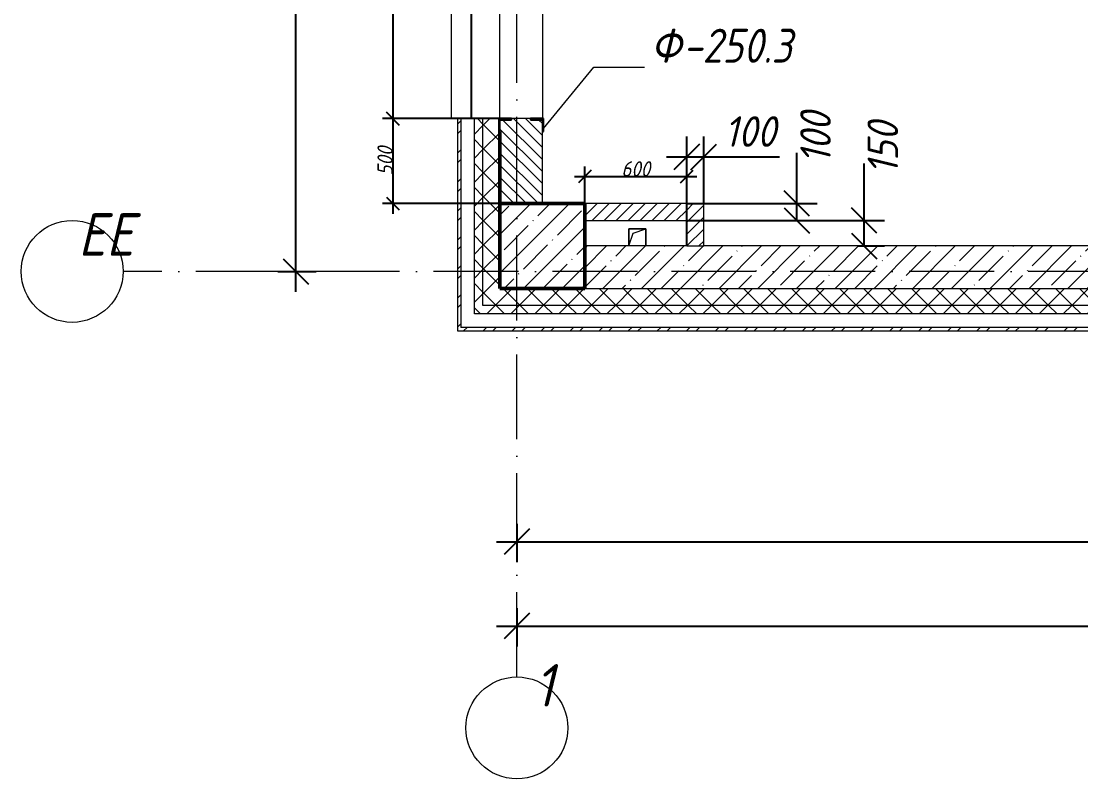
# Model space of a CAD drawing. Header units: millimetres. Extents: x -401725 to 250493, y 305116 to 802890.
# Drawn here: x -180270 to -174030, y 597008 to 601472 of the extents above; entities that cross this region are included whole.
import ezdxf

# ---------------------------------------------------------------- set-up
doc = ezdxf.new("R2010")
doc.units = ezdxf.units.MM
doc.linetypes.add('50_200_ШТРИХ_1Т_ш5_п1_п1_', pattern=[700, 500, -100, 0, -100])
for name, color, linetype, lineweight in [('A-____-____-DIMS', 7, 'Continuous', 9), ('A-FLOR-____-OTLN', 7, 'Continuous', 9), ('A-GENM-____-IDEN', 7, 'Continuous', 9), ('A-GENM-____-MCUT', 7, 'Continuous', 25), ('A-GENM-____-OTLN', 7, 'Continuous', 9), ('A-GENM-____-OTLN-1', 7, 'Continuous', 25), ('A-GLAZ-____-OTLN', 7, 'Continuous', 9), ('A-WALL-____-MCUT', 7, 'Continuous', 13), ('A-WALL-____-MCUT-1', 7, 'Continuous', 9), ('A-WALL-____-MCUT-2', 7, 'Continuous', 50), ('A-WALL-____-MCUT-3', 7, 'Continuous', 9), ('A-WALL-____-OTLN', 7, 'Continuous', 9), ('A-WALL-____-PATT-1', 7, 'Continuous', 9), ('A-WALL-FNSH-MCUT-1', 7, 'Continuous', 9), ('S-COLS-____-MCUT', 7, 'Continuous', 50), ('S-COLS-____-OTLN', 7, 'Continuous', 9), ('S-GRID-____-IDEN', 7, 'Continuous', 9), ('S-GRID-____-OTLN-1', 7, '50_200_ШТРИХ_1Т_ш5_п1_п1_', 9)]:
    doc.layers.add(name, color=color, linetype=linetype, lineweight=lineweight)
for name, color, linetype, lineweight, true_color in [('A-WALL-____-MCUT-7', 7, 'Continuous', 9, 0x000000), ('A-WALL-____-MCUT-8', 7, 'Continuous', 13, 0x000000), ('A-WALL-____-PATT-2', 7, 'Continuous', 9, 0x787878), ('A-WALL-____-PATT-4', 9, 'Continuous', 9, 0x808080), ('A-WALL-FNSH-MCUT-3', 7, 'Continuous', 9, 0x000000)]:
    doc.layers.add(name, color=color, linetype=linetype, lineweight=lineweight, true_color=true_color)
doc.styles.add('ISOCPEUR_I', font='isocpeui.ttf', dxfattribs={"width": 0.9, "height": 2.5})
doc.styles.add('ISOCPEUR_I_10', font='isocpeui.ttf', dxfattribs={"width": 0.9, "height": 180})
doc.styles.add('ISOCPEUR_I_12', font='isocpeui.ttf', dxfattribs={"width": 0.9, "height": 180})
doc.styles.add('ISOCPEUR_I_2', font='isocpeui.ttf', dxfattribs={"width": 0.85, "height": 2.3})
doc.styles.add('ISOCPEUR_I_7', font='isocpeui.ttf', dxfattribs={"width": 0.9, "height": 90})
doc.dimstyles.new('ISO-1_8_0_9К_СРЕДНИЙ_Кладочные_2', dxfattribs={"dimscale": 304.8, "dimtxt": 89.638306, "dimasz": 0.246063, "dimexe": 0.19685, "dimexo": 0, "dimgap": 0, "dimtad": 1, "dimdec": 3, "dimrnd": 0.001, "dimdsep": 46, "dimtxsty": 'ISOCPEUR_I_7', "dimblk1": 'OBLIQUE', "dimblk2": 'OBLIQUE', "dimsah": 1, "dimcen": 0.09, "dimdle": 0.19685, "dimazin": 0, "dimtfac": 1, "dimtdec": 4, "dimtix": 1, "dimtmove": 1, "dimatfit": 3, "dimfxl": 1, "dimtvp": 1, "dimtolj": 1, "dimtzin": 0, "dimarcsym": 2})
doc.dimstyles.new('ISO-1_8_0_9К_СРЕДНИЙ_Кладочные_3', dxfattribs={"dimscale": 304.8, "dimtxt": 179.276612, "dimasz": 0.492126, "dimexe": 0.393701, "dimexo": 0, "dimgap": 0, "dimtad": 1, "dimdec": 3, "dimrnd": 0.001, "dimdsep": 46, "dimtxsty": 'ISOCPEUR_I_10', "dimblk1": 'OBLIQUE', "dimblk2": 'OBLIQUE', "dimsah": 1, "dimcen": 0.09, "dimdle": 0.393701, "dimazin": 0, "dimtfac": 1, "dimtdec": 4, "dimtix": 1, "dimtmove": 0, "dimatfit": 3, "dimfxl": 1, "dimtvp": 1, "dimtolj": 1, "dimtzin": 0, "dimarcsym": 2})
doc.dimstyles.new('ISO-2_5_0_9К_БОЛЬШОЙ_ОСИ', dxfattribs={"dimscale": 304.8, "dimtxt": 248.995294, "dimasz": 0.492126, "dimexe": 0.393701, "dimexo": 0, "dimgap": 0, "dimtad": 1, "dimdec": 0, "dimzin": 0, "dimdsep": 46, "dimtxsty": 'ISOCPEUR_I', "dimblk1": 'OBLIQUE', "dimblk2": 'OBLIQUE', "dimsah": 1, "dimcen": 0.09, "dimdle": 0.393701, "dimazin": 0, "dimtfac": 1, "dimtdec": 4, "dimtix": 1, "dimtmove": 0, "dimatfit": 3, "dimfxl": 1, "dimtvp": 1, "dimtolj": 1, "dimtzin": 0, "dimarcsym": 2})
pattern_1 = [(45, (-175000.736, 544716.51), (-35.35534, 35.35534), [])]
pattern_2 = [(45, (-175000.74, 544716.51), (-70.71068, 70.71068), []), (135, (-175000.74, 544716.51), (-70.71068, -70.71068), [])]
pattern_3 = [(45, (-175000.74, 544716.51), (-85.53659, 85.53659), []), (45, (-174943.71, 544716.51), (-85.53659, 85.53659), [])]

# ---------------------------------------------------------------- blocks, each defined once
blk = doc.blocks.new('BSC_Колонна _Прямоугольная - 500х500-V35-АР1_Кладочный план 1 этажа в осях 1-64_Ю-ЯЯ')
at = {"layer": 'S-COLS-____-OTLN'}
h = blk.add_hatch(dxfattribs=at)
h.set_pattern_fill('FP_34', color=256, style=0, pattern_type=2)
h.set_pattern_definition([(45, (2200, -55431.04), (-114.04925, 114.04925), []), (45, (2314.05, -55431.04), (-114.04925, 114.04925), [201.613, -40.323, 3.353, -36.97])])
h.paths.add_polyline_path([(-250, -250), (250, -250), (250, 250), (-250, 250), (-250, 179.4)], flags=0)
at = {"layer": 'S-COLS-____-MCUT'}
for p, q in [((250, 250), (-250, 250)), ((-250, 250), (-250, -250)), ((250, -250), (250, 250)), ((-250, -250), (250, -250))]:
    blk.add_line(p, q, dxfattribs=at)
blk = doc.blocks.new('Фахверк_СКБ_Уголок - 250_2700-27497298-АР1_Кладочный план 1 этажа в осях 1-64_Ю-ЯЯ')
at = {"layer": 'A-GENM-____-MCUT'}
for p, q in [((200, 181), (125, 181)), ((125, 181), (125, 106)), ((131, 106), (131, 175)), ((131, 175), (200, 175)), ((200, 175), (200, 181)), ((125, 106), (131, 106)), ((131, -6), (125, -6)), ((125, -6), (125, -81)), ((131, -75), (131, -6)), ((125, -81), (200, -81)), ((200, -75), (131, -75)), ((200, -81), (200, -75))]:
    blk.add_line(p, q, dxfattribs=at)
blk = doc.blocks.new('AR_Отверстие прямоугольное _в плите_ - AR_Отверстие прямоугольное _в плите_-V209-АР1_Кладочный план 1 этажа в осях 1-64_Ю-ЯЯ')
at = {"layer": 'A-GENM-____-OTLN'}
for p, q in [((50, 50), (-50, 50)), ((-50, 50), (-50, -50)), ((-50, -50), (-25, 25)), ((-25, 25), (50, 50)), ((50, -50), (50, 50))]:
    blk.add_line(p, q, dxfattribs=at)
blk = doc.blocks.new('Отлив_СКБ - Отлив витража_120_НВФ-31885689-АР1_Кладочный план 1 этажа в осях 1-64_Ю-ЯЯ')
at = {"layer": 'A-GLAZ-____-OTLN'}
for p, q in [((0, 83), (0, 120)), ((1800, 120), (0, 120)), ((1800, 120), (1800, 83)), ((0, 2), (1800, 2)), ((1800, 0), (0, 0))]:
    blk.add_line(p, q, dxfattribs=at)
blk = doc.blocks.new('Ось сетки - Круг_Ø6_00__ISO-2_5_0_9K_-25732049-АР1_Кладочный план 1 этажа в осях 1-64_Ю-ЯЯ')
at = {"layer": 'S-GRID-____-IDEN'}
blk.add_circle((0, 0), 3, dxfattribs=at)
blk = doc.blocks.new('_Oblique')
at = {"color": 0, "linetype": 'ByBlock', "lineweight": -2}
blk.add_line((-0.5, -0.5), (0.5, 0.5), dxfattribs=at)
blk = doc.blocks.new('*D11994')
at = {"layer": 'A-____-____-DIMS', "color": 0, "lineweight": -2, "transparency": 16777216}
for p, q in [((-177350.7, 598511), (-177350.7, 598285)), ((-169550.7, 598511), (-169550.7, 598285)), ((-177470.7, 598405), (-169430.7, 598405))]:
    blk.add_line(p, q, dxfattribs=at)
at = {"layer": 'Defpoints', "color": 0, "transparency": 16777216}
for p in [(-177350.7, 598511), (-169550.7, 598511), (-169550.7, 598405)]:
    blk.add_point(p, dxfattribs=at)
at = {"layer": 'A-____-____-DIMS', "color": 0, "lineweight": -2, "transparency": 16777216, "xscale": 150, "yscale": 150, "zscale": 150, "rotation": 180}
blk.add_blockref('_Oblique', (-177350.7, 598405), dxfattribs=at)
at = {"layer": 'A-____-____-DIMS', "color": 0, "lineweight": -2, "transparency": 16777216, "xscale": 150, "yscale": 150, "zscale": 150}
blk.add_blockref('_Oblique', (-169550.7, 598405), dxfattribs=at)
at = {"layer": 'A-____-____-DIMS', "color": 0, "transparency": 16777216, "insert": (-173450.7, 598406.2), "char_height": 2.5, "width": 758.478, "attachment_point": 5, "style": 'ISOCPEUR_I'}
blk.add_mtext('\\A1;7800', dxfattribs=at)
blk = doc.blocks.new('*D12016')
at = {"layer": 'A-____-____-DIMS', "color": 0, "lineweight": -2, "transparency": 16777216}
for p, q in [((-178652.1, 599877.6), (-178652.1, 603767.6)), ((-178758.2, 603647.6), (-178532.1, 603647.6)), ((-178758.2, 599997.6), (-178532.1, 599997.6))]:
    blk.add_line(p, q, dxfattribs=at)
at = {"layer": 'Defpoints', "color": 0, "transparency": 16777216}
for p in [(-178758.2, 603647.6), (-178652.1, 603647.6), (-178758.2, 599997.6)]:
    blk.add_point(p, dxfattribs=at)
at = {"layer": 'A-____-____-DIMS', "color": 0, "lineweight": -2, "transparency": 16777216, "xscale": 150, "yscale": 150, "zscale": 150}
for p, rotation in [((-178652.1, 603647.6), 90), ((-178652.1, 599997.6), 270)]:
    blk.add_blockref('_Oblique', p, dxfattribs=dict(at, rotation=rotation))
at = {"layer": 'A-____-____-DIMS', "color": 0, "transparency": 16777216, "insert": (-178653.4, 601822.6), "char_height": 2.5, "width": 758.478, "attachment_point": 5, "rotation": 90, "style": 'ISOCPEUR_I'}
blk.add_mtext('\\A1;3650', dxfattribs=at)
blk = doc.blocks.new('*D12083')
at = {"layer": 'A-____-____-DIMS', "color": 0, "lineweight": -2, "transparency": 16777216}
for p, q in [((-177350.7, 598014.2), (-177350.7, 597788.2)), ((-103950.7, 598014.2), (-103950.7, 597788.2)), ((-177470.7, 597908.2), (-103830.7, 597908.2))]:
    blk.add_line(p, q, dxfattribs=at)
at = {"layer": 'Defpoints', "color": 0, "transparency": 16777216}
for p in [(-177350.7, 598014.2), (-103950.7, 598014.2), (-103950.7, 597908.2)]:
    blk.add_point(p, dxfattribs=at)
at = {"layer": 'A-____-____-DIMS', "color": 0, "lineweight": -2, "transparency": 16777216, "xscale": 150, "yscale": 150, "zscale": 150, "rotation": 180}
blk.add_blockref('_Oblique', (-177350.7, 597908.2), dxfattribs=at)
at = {"layer": 'A-____-____-DIMS', "color": 0, "lineweight": -2, "transparency": 16777216, "xscale": 150, "yscale": 150, "zscale": 150}
blk.add_blockref('_Oblique', (-103950.7, 597908.2), dxfattribs=at)
at = {"layer": 'A-____-____-DIMS', "color": 0, "transparency": 16777216, "insert": (-140650.7, 597909.4), "char_height": 2.5, "width": 971.082, "attachment_point": 5, "style": 'ISOCPEUR_I'}
blk.add_mtext('\\A1;73400', dxfattribs=at)
blk = doc.blocks.new('*D12268')
at = {"layer": 'A-____-____-DIMS', "color": 0, "lineweight": -2, "transparency": 16777216}
for p, q in [((-178081.9, 602757.6), (-178081.9, 600837.6)), ((-177456.7, 602697.6), (-178141.9, 602697.6)), ((-177456.7, 600897.6), (-178141.9, 600897.6))]:
    blk.add_line(p, q, dxfattribs=at)
at = {"layer": 'Defpoints', "color": 0, "transparency": 16777216}
for p in [(-177456.7, 602697.6), (-178081.9, 600897.6), (-177456.7, 600897.6)]:
    blk.add_point(p, dxfattribs=at)
at = {"layer": 'A-____-____-DIMS', "color": 0, "lineweight": -2, "transparency": 16777216, "xscale": 75, "yscale": 75, "zscale": 75}
for p, rotation in [((-178081.9, 602697.6), 90), ((-178081.9, 600897.6), 270)]:
    blk.add_blockref('_Oblique', p, dxfattribs=dict(at, rotation=rotation))
at = {"layer": 'A-____-____-DIMS', "color": 0, "transparency": 16777216, "insert": (-178126.9, 601797.6), "char_height": 90, "width": 504.733, "attachment_point": 5, "rotation": 90, "style": 'ISOCPEUR_I_7'}
blk.add_mtext('\\A1;1800', dxfattribs=at)
blk = doc.blocks.new('*D12269')
at = {"layer": 'A-____-____-DIMS', "color": 0, "lineweight": -2, "transparency": 16777216}
for p, q in [((-177456.7, 600897.6), (-178141.9, 600897.6)), ((-178081.9, 600957.6), (-178081.9, 600337.6)), ((-177450.7, 600397.6), (-178141.9, 600397.6))]:
    blk.add_line(p, q, dxfattribs=at)
at = {"layer": 'Defpoints', "color": 0, "transparency": 16777216}
for p in [(-177456.7, 600897.6), (-178081.9, 600397.6), (-177450.7, 600397.6)]:
    blk.add_point(p, dxfattribs=at)
at = {"layer": 'A-____-____-DIMS', "color": 0, "lineweight": -2, "transparency": 16777216, "xscale": 75, "yscale": 75, "zscale": 75}
for p, rotation in [((-178081.9, 600897.6), 90), ((-178081.9, 600397.6), 270)]:
    blk.add_blockref('_Oblique', p, dxfattribs=dict(at, rotation=rotation))
at = {"layer": 'A-____-____-DIMS', "color": 0, "transparency": 16777216, "insert": (-178126.9, 600647.6), "char_height": 90, "width": 409.578, "attachment_point": 5, "rotation": 90, "style": 'ISOCPEUR_I_7'}
blk.add_mtext('\\A1;500', dxfattribs=at)
blk = doc.blocks.new('*D12270')
at = {"layer": 'A-____-____-DIMS', "color": 0, "lineweight": -2, "transparency": 16777216}
for p, q in [((-176950.7, 600397.6), (-176950.7, 600616.5)), ((-176350.7, 600147.6), (-176350.7, 600616.5)), ((-177010.7, 600556.5), (-176290.7, 600556.5))]:
    blk.add_line(p, q, dxfattribs=at)
at = {"layer": 'Defpoints', "color": 0, "transparency": 16777216}
for p in [(-176350.7, 600556.5), (-176950.7, 600397.6), (-176350.7, 600147.6)]:
    blk.add_point(p, dxfattribs=at)
at = {"layer": 'A-____-____-DIMS', "color": 0, "lineweight": -2, "transparency": 16777216, "xscale": 75, "yscale": 75, "zscale": 75, "rotation": 180}
blk.add_blockref('_Oblique', (-176950.7, 600556.5), dxfattribs=at)
at = {"layer": 'A-____-____-DIMS', "color": 0, "lineweight": -2, "transparency": 16777216, "xscale": 75, "yscale": 75, "zscale": 75}
blk.add_blockref('_Oblique', (-176350.7, 600556.5), dxfattribs=at)
at = {"layer": 'A-____-____-DIMS', "color": 0, "transparency": 16777216, "insert": (-176650.7, 600601.5), "char_height": 90, "width": 409.578, "attachment_point": 5, "style": 'ISOCPEUR_I_7'}
blk.add_mtext('\\A1;600', dxfattribs=at)
blk = doc.blocks.new('*D12271')
at = {"layer": 'A-____-____-DIMS', "color": 0, "lineweight": -2, "transparency": 16777216}
for p, q in [((-176350.7, 600147.6), (-176350.7, 600791.7)), ((-176250.7, 600397.6), (-176250.7, 600791.7)), ((-176470.7, 600671.7), (-176250.7, 600671.7)), ((-176250.7, 600671.7), (-175805.1, 600671.7))]:
    blk.add_line(p, q, dxfattribs=at)
at = {"layer": 'Defpoints', "color": 0, "transparency": 16777216}
for p in [(-176250.7, 600671.7), (-176250.7, 600397.6), (-176350.7, 600147.6)]:
    blk.add_point(p, dxfattribs=at)
at = {"layer": 'A-____-____-DIMS', "color": 0, "lineweight": -2, "transparency": 16777216, "xscale": 150, "yscale": 150, "zscale": 150, "rotation": 180}
blk.add_blockref('_Oblique', (-176350.7, 600671.7), dxfattribs=at)
at = {"layer": 'A-____-____-DIMS', "color": 0, "lineweight": -2, "transparency": 16777216, "xscale": 150, "yscale": 150, "zscale": 150}
blk.add_blockref('_Oblique', (-176250.7, 600671.7), dxfattribs=at)
at = {"layer": 'A-____-____-DIMS', "color": 0, "transparency": 16777216, "insert": (-176129.5, 600911.7), "char_height": 180, "width": 368.207, "attachment_point": 1, "line_spacing_factor": 1.149209, "style": 'ISOCPEUR_I_10'}
blk.add_mtext('\\A1;100', dxfattribs=at)
blk = doc.blocks.new('*D12272')
at = {"layer": 'A-____-____-DIMS', "color": 0, "lineweight": -2, "transparency": 16777216}
for p, q in [((-175702.5, 600397.6), (-175702.5, 600696.8)), ((-175702.5, 600297.6), (-175702.5, 600517.6)), ((-176350.7, 600397.6), (-175582.5, 600397.6)), ((-176350.7, 600297.6), (-175582.5, 600297.6))]:
    blk.add_line(p, q, dxfattribs=at)
at = {"layer": 'Defpoints', "color": 0, "transparency": 16777216}
for p in [(-176350.7, 600397.6), (-176350.7, 600297.6), (-175702.5, 600297.6)]:
    blk.add_point(p, dxfattribs=at)
at = {"layer": 'A-____-____-DIMS', "color": 0, "lineweight": -2, "transparency": 16777216, "xscale": 150, "yscale": 150, "zscale": 150}
for p, rotation in [((-175702.5, 600397.6), 90), ((-175702.5, 600297.6), 270)]:
    blk.add_blockref('_Oblique', p, dxfattribs=dict(at, rotation=rotation))
at = {"layer": 'A-____-____-DIMS', "color": 0, "transparency": 16777216, "insert": (-175682.3, 600632.7), "char_height": 180, "width": 368.207, "attachment_point": 1, "rotation": 90, "line_spacing_factor": 1.149209, "style": 'ISOCPEUR_I_10'}
blk.add_mtext('\\A1;100', dxfattribs=at)
blk = doc.blocks.new('*D12273')
at = {"layer": 'A-____-____-DIMS', "color": 0, "lineweight": -2, "transparency": 16777216}
for p, q in [((-175306.4, 600297.6), (-175306.4, 600632.9)), ((-175306.4, 600147.6), (-175306.4, 600417.6)), ((-176350.7, 600297.6), (-175186.4, 600297.6)), ((-175341, 600147.6), (-175186.4, 600147.6))]:
    blk.add_line(p, q, dxfattribs=at)
at = {"layer": 'Defpoints', "color": 0, "transparency": 16777216}
for p in [(-176350.7, 600297.6), (-175341, 600147.6), (-175306.4, 600147.6)]:
    blk.add_point(p, dxfattribs=at)
at = {"layer": 'A-____-____-DIMS', "color": 0, "lineweight": -2, "transparency": 16777216, "xscale": 150, "yscale": 150, "zscale": 150}
for p, rotation in [((-175306.4, 600297.6), 90), ((-175306.4, 600147.6), 270)]:
    blk.add_blockref('_Oblique', p, dxfattribs=dict(at, rotation=rotation))
at = {"layer": 'A-____-____-DIMS', "color": 0, "transparency": 16777216, "insert": (-175286.2, 600568.8), "char_height": 180, "width": 368.207, "attachment_point": 1, "rotation": 90, "line_spacing_factor": 1.149209, "style": 'ISOCPEUR_I_10'}
blk.add_mtext('\\A1;150', dxfattribs=at)

msp = doc.modelspace()

# ---------------------------------------------------------------- hatches: boundary and pattern name
at = {"layer": 'A-WALL-____-PATT-1'}
h = msp.add_hatch(dxfattribs=at)
h.set_pattern_fill('FP_6', color=256, style=0, pattern_type=2)
h.set_pattern_definition([(135, (-175000.736, 544716.51), (-35.35534, -35.35534), [])])
h.paths.add_polyline_path([(-177200.7357, 600397.5526), (-177200.7357, 600891.5526), (-177269.7357, 600891.5526), (-177269.7357, 600897.5526), (-177381.7357, 600897.5526), (-177381.7357, 600891.5526), (-177450.7357, 600891.5526), (-177450.7357, 600397.5526), (-177269.7357, 600397.5526)], flags=0)
h.paths.add_polyline_path([(-177381.7357, 602697.5526), (-177269.7357, 602697.5526), (-177269.7357, 602703.5526), (-177200.7357, 602703.5526), (-177200.7357, 603397.5526), (-177450.7357, 603397.5526), (-177450.7357, 602703.5526), (-177381.7357, 602703.5526)], flags=0)
at = {"layer": 'A-WALL-____-PATT-2'}
h = msp.add_hatch(dxfattribs=at)
h.set_pattern_fill('FP_3', color=256, style=0, pattern_type=2)
h.set_pattern_definition(pattern_3)
h.paths.add_polyline_path([(-177680.7357, 599647.5526), (-177680.7357, 600897.5526), (-177700.7357, 600897.5526), (-177700.7357, 599647.5526)], flags=0)
h.paths.add_polyline_path([(-177700.7357, 602697.5526), (-177680.7357, 602697.5526), (-177680.7357, 603897.5526), (-177700.7357, 603897.5526), (-177700.7357, 603555.9544)], flags=0)
h.paths.add_polyline_path([(-177680.7357, 605697.5526), (-177680.7357, 606747.5526), (-177700.7357, 606747.5526), (-177700.7357, 605697.5526)], flags=0)
h.paths.add_polyline_path([(-177680.7357, 608547.5526), (-177680.7357, 609697.5526), (-177700.7357, 609697.5526), (-177700.7357, 608547.5526)], flags=0)
h.paths.add_polyline_path([(-177700.7357, 611497.5526), (-177680.7357, 611497.5526), (-177680.7357, 612647.5526), (-177700.7357, 612647.5526), (-177700.7357, 611628.3799)], flags=0)
h = msp.add_hatch(dxfattribs=at)
h.set_pattern_fill('FP_1', color=256, style=0, pattern_type=2)
h.set_pattern_definition(pattern_2)
h.paths.add_polyline_path([(-177550.7357, 599747.5526), (-177550.7357, 600897.5526), (-177600.7357, 600897.5526), (-177600.7357, 599747.5526)], flags=0)
h.paths.add_polyline_path([(-177600.7357, 602697.5526), (-177550.7357, 602697.5526), (-177550.7357, 603897.5526), (-177600.7357, 603897.5526), (-177600.7357, 602748.7118)], flags=0)
h.paths.add_polyline_path([(-177600.7357, 605697.5526), (-177550.7357, 605697.5526), (-177550.7357, 606747.5526), (-177600.7357, 606747.5526), (-177600.7357, 605977.682)], flags=0)
h.paths.add_polyline_path([(-177550.7357, 608547.5526), (-177550.7357, 609697.5526), (-177600.7357, 609697.5526), (-177600.7357, 608547.5526)], flags=0)
h.paths.add_polyline_path([(-177600.7357, 611497.5526), (-177550.7357, 611497.5526), (-177550.7357, 612397.5526), (-177600.7357, 612397.5526), (-177600.7357, 611628.3799)], flags=0)
h = msp.add_hatch(dxfattribs=at)
h.set_pattern_fill('FP_1', color=256, style=0, pattern_type=2)
h.set_pattern_definition(pattern_2)
h.paths.add_polyline_path([(-177550.7357, 599797.5526), (-177450.7357, 599797.5526), (-177450.7357, 600822.5526), (-177456.7357, 600822.5526), (-177456.7357, 600897.5526), (-177550.7357, 600897.5526), (-177550.7357, 600326.9842)], flags=0)
h.paths.add_polyline_path([(-177456.7357, 602697.5526), (-177456.7357, 602772.5526), (-177450.7357, 602772.5526), (-177450.7357, 603897.5526), (-177550.7357, 603897.5526), (-177550.7357, 602697.5526)], flags=0)
h.paths.add_polyline_path([(-177550.7357, 605697.5526), (-177456.7357, 605697.5526), (-177456.7357, 605772.5526), (-177450.7357, 605772.5526), (-177450.7357, 606747.5526), (-177550.7357, 606747.5526), (-177550.7357, 605977.682)], flags=0)
h.paths.add_polyline_path([(-177550.7357, 608547.5526), (-177456.7357, 608547.5526), (-177456.7357, 608622.5526), (-177450.7357, 608622.5526), (-177450.7357, 609622.5526), (-177456.7357, 609622.5526), (-177456.7357, 609697.5526), (-177550.7357, 609697.5526), (-177550.7357, 608553.5526)], flags=0)
h.paths.add_polyline_path([(-177550.7357, 611497.5526), (-177456.7357, 611497.5526), (-177456.7357, 611572.5526), (-177450.7357, 611572.5526), (-177450.7357, 612397.5526), (-177550.7357, 612397.5526), (-177550.7357, 611628.3799)], flags=0)
h = msp.add_hatch(dxfattribs=at)
h.set_pattern_fill('FP_2', color=256, style=0, pattern_type=2)
h.set_pattern_definition([(45, (-175000.74, 544716.51), (-114.04925, 114.04925), []), (45, (-174886.69, 544716.51), (-114.04925, 114.04925), [201.612, -40.322, 3.353, -36.97])])
h.paths.add_polyline_path([(-169700.7357, 599897.5526), (-169700.7357, 600147.5526), (-176950.7357, 600147.5526), (-176950.7357, 599897.5526), (-171480.3503, 599897.5526)], flags=0)
h = msp.add_hatch(dxfattribs=at)
h.set_pattern_fill('FP_1', color=256, style=0, pattern_type=2)
h.set_pattern_definition(pattern_2)
h.paths.add_polyline_path([(-133575.7357, 599797.5526), (-132450.7357, 599797.5526), (-132450.7357, 599891.5526), (-132525.7357, 599891.5526), (-132525.7357, 599897.5526), (-133575.7357, 599897.5526), (-133575.7357, 599891.5526), (-133650.7357, 599891.5526), (-133650.7357, 599797.5526), (-133644.7357, 599797.5526)], flags=0)
h.paths.add_polyline_path([(-142650.7357, 599797.5526), (-141450.7357, 599797.5526), (-141450.7357, 599891.5526), (-141525.7357, 599891.5526), (-141525.7357, 599897.5526), (-142575.7357, 599897.5526), (-142575.7357, 599891.5526), (-142650.7357, 599891.5526)], flags=0)
h.paths.add_polyline_path([(-129785.7357, 599797.5526), (-129785.7357, 599897.5526), (-130575.7357, 599897.5526), (-130575.7357, 599891.5526), (-130650.7357, 599891.5526), (-130650.7357, 599797.5526), (-129944.9395, 599797.5526)], flags=0)
h.paths.add_polyline_path([(-136575.7357, 599797.5526), (-135450.7357, 599797.5526), (-135450.7357, 599891.5526), (-135525.7357, 599891.5526), (-135525.7357, 599897.5526), (-136575.7357, 599897.5526), (-136575.7357, 599891.5526), (-136650.7357, 599891.5526), (-136650.7357, 599797.5526), (-136644.7357, 599797.5526)], flags=0)
h.paths.add_polyline_path([(-144450.7357, 599797.5526), (-144450.7357, 599891.5526), (-144525.7357, 599891.5526), (-144526.5199, 599897.5526), (-145575.7357, 599897.5526), (-145575.7357, 599891.5526), (-145650.7357, 599891.5526), (-145650.7357, 599797.5526), (-144526.5199, 599797.5526)], flags=0)
h.paths.add_polyline_path([(-153450.7357, 599797.5526), (-153450.7357, 599891.5526), (-153525.7357, 599891.5526), (-153525.7357, 599897.5526), (-154575.7357, 599897.5526), (-154575.7357, 599891.5526), (-154650.7357, 599891.5526), (-154650.7357, 599797.5526), (-153805.7074, 599797.5526)], flags=0)
h.paths.add_polyline_path([(-151154.511, 599797.5526), (-150450.7357, 599797.5526), (-150450.7357, 599891.5526), (-150525.7357, 599891.5526), (-150525.7357, 599897.5526), (-151575.7357, 599897.5526), (-151575.7357, 599891.5526), (-151650.7357, 599891.5526), (-151650.7357, 599797.5526), (-151575.7357, 599797.5526)], flags=0)
h.paths.add_polyline_path([(-148650.7357, 599797.5526), (-147450.7357, 599797.5526), (-147450.7357, 599891.5526), (-147525.7357, 599891.5526), (-147525.7357, 599897.5526), (-148575.7357, 599897.5526), (-148575.7357, 599891.5526), (-148650.7357, 599891.5526)], flags=0)
h.paths.add_polyline_path([(-138782.261, 599797.5526), (-138450.7357, 599797.5526), (-138450.7357, 599891.5526), (-138525.7357, 599891.5526), (-138525.7357, 599897.5526), (-139575.7357, 599897.5526), (-139575.7357, 599891.5526), (-139650.7357, 599891.5526), (-139650.7357, 599797.5526), (-139224.127, 599797.5526)], flags=0)
h.paths.add_polyline_path([(-156450.7357, 599797.5526), (-156450.7357, 599891.5526), (-156525.7357, 599891.5526), (-156525.7357, 599897.5526), (-157575.7357, 599897.5526), (-157575.7357, 599891.5526), (-157650.7357, 599891.5526), (-157650.7357, 599797.5526), (-156456.9038, 599797.5526)], flags=0)
h.paths.add_polyline_path([(-158650.7357, 599797.5526), (-158650.7357, 599891.5526), (-158725.7357, 599891.5526), (-158725.7357, 599897.5526), (-165350.7357, 599897.5526), (-165350.7357, 599797.5526), (-159108.1003, 599797.5526)], flags=0)
h.paths.add_polyline_path([(-176782.7431, 599797.5526), (-169450.7357, 599797.5526), (-169450.7357, 599897.5526), (-177450.7357, 599897.5526), (-177450.7357, 599797.5526)], flags=0)
h.paths.add_polyline_path([(-167350.7357, 599797.5526), (-166750.7357, 599797.5526), (-166750.7357, 599897.5526), (-167350.7357, 599897.5526)], flags=0)
h = msp.add_hatch(dxfattribs=at)
h.set_pattern_fill('FP_1', color=256, style=0, pattern_type=2)
h.set_pattern_definition(pattern_2)
h.paths.add_polyline_path([(-132596.136, 599747.5526), (-132450.7357, 599747.5526), (-132450.7357, 599797.5526), (-133650.7357, 599797.5526), (-133650.7357, 599747.5526)], flags=0)
h.paths.add_polyline_path([(-129785.7357, 599747.5526), (-129785.7357, 599797.5526), (-130650.7357, 599797.5526), (-130650.7357, 599747.5526), (-129944.9395, 599747.5526)], flags=0)
h.paths.add_polyline_path([(-139650.7357, 599747.5526), (-138450.7357, 599747.5526), (-138450.7357, 599797.5526), (-139650.7357, 599797.5526)], flags=0)
h.paths.add_polyline_path([(-145650.7357, 599747.5526), (-144450.7357, 599747.5526), (-144450.7357, 599797.5526), (-145650.7357, 599797.5526)], flags=0)
h.paths.add_polyline_path([(-142650.7357, 599747.5526), (-141450.7357, 599747.5526), (-141450.7357, 599797.5526), (-142650.7357, 599797.5526)], flags=0)
h.paths.add_polyline_path([(-135689.1985, 599747.5526), (-135450.7357, 599747.5526), (-135450.7357, 599797.5526), (-136650.7357, 599797.5526), (-136650.7357, 599747.5526), (-136131.0645, 599747.5526)], flags=0)
h.paths.add_polyline_path([(-150450.7357, 599747.5526), (-150450.7357, 599797.5526), (-151650.7357, 599797.5526), (-151650.7357, 599747.5526), (-151154.511, 599747.5526)], flags=0)
h.paths.add_polyline_path([(-176782.7431, 599747.5526), (-169450.7357, 599747.5526), (-169450.7357, 599797.5526), (-177550.7357, 599797.5526), (-177550.7357, 599747.5526), (-177450.7357, 599747.5526)], flags=0)
h.paths.add_polyline_path([(-156898.7699, 599747.5526), (-156450.7357, 599747.5526), (-156450.7357, 599797.5526), (-157650.7357, 599797.5526), (-157650.7357, 599747.5526), (-157340.636, 599747.5526)], flags=0)
h.paths.add_polyline_path([(-153805.7074, 599747.5526), (-153450.7357, 599747.5526), (-153450.7357, 599797.5526), (-154650.7357, 599797.5526), (-154650.7357, 599747.5526), (-154247.5735, 599747.5526)], flags=0)
h.paths.add_polyline_path([(-166750.7357, 599747.5526), (-166750.7357, 599797.5526), (-167350.7357, 599797.5526), (-167350.7357, 599747.5526)], flags=0)
h.paths.add_polyline_path([(-148650.7357, 599747.5526), (-147450.7357, 599747.5526), (-147450.7357, 599797.5526), (-148650.7357, 599797.5526)], flags=0)
h.paths.add_polyline_path([(-159108.1003, 599747.5526), (-158650.7357, 599747.5526), (-158650.7357, 599797.5526), (-165350.7357, 599797.5526), (-165350.7357, 599747.5526), (-160875.5646, 599747.5526)], flags=0)
h = msp.add_hatch(dxfattribs=at)
h.set_pattern_fill('FP_3', color=256, style=0, pattern_type=2)
h.set_pattern_definition(pattern_3)
h.paths.add_polyline_path([(-129944.9395, 599647.5526), (-129785.7357, 599647.5526), (-129785.7357, 599667.5526), (-130650.7357, 599667.5526), (-130650.7357, 599647.5526), (-130386.8056, 599647.5526)], flags=0)
h.paths.add_polyline_path([(-136131.0645, 599647.5526), (-135450.7357, 599647.5526), (-135450.7357, 599667.5526), (-136650.7357, 599667.5526), (-136650.7357, 599647.5526)], flags=0)
h.paths.add_polyline_path([(-133650.7357, 599647.5526), (-132450.7357, 599647.5526), (-132450.7357, 599667.5526), (-133650.7357, 599667.5526)], flags=0)
h.paths.add_polyline_path([(-156456.9038, 599647.5526), (-156450.7357, 599647.5526), (-156450.7357, 599667.5526), (-157650.7357, 599667.5526), (-157650.7357, 599647.5526), (-156898.7699, 599647.5526)], flags=0)
h.paths.add_polyline_path([(-154650.7357, 599647.5526), (-153450.7357, 599647.5526), (-153450.7357, 599667.5526), (-154650.7357, 599667.5526)], flags=0)
h.paths.add_polyline_path([(-158650.7357, 599647.5526), (-158650.7357, 599667.5526), (-165350.7357, 599667.5526), (-165350.7357, 599647.5526), (-159108.1003, 599647.5526)], flags=0)
h.paths.add_polyline_path([(-151650.7357, 599647.5526), (-150450.7357, 599647.5526), (-150450.7357, 599667.5526), (-151650.7357, 599667.5526)], flags=0)
h.paths.add_polyline_path([(-138782.261, 599647.5526), (-138450.7357, 599647.5526), (-138450.7357, 599667.5526), (-139650.7357, 599667.5526), (-139650.7357, 599647.5526), (-139224.127, 599647.5526)], flags=0)
h.paths.add_polyline_path([(-148650.7357, 599647.5526), (-147450.7357, 599647.5526), (-147450.7357, 599667.5526), (-148650.7357, 599667.5526)], flags=0)
h.paths.add_polyline_path([(-142317.1895, 599647.5526), (-141450.7357, 599647.5526), (-141450.7357, 599667.5526), (-142650.7357, 599667.5526), (-142650.7357, 599647.5526)], flags=0)
h.paths.add_polyline_path([(-145650.7357, 599647.5526), (-144450.7357, 599647.5526), (-144450.7357, 599667.5526), (-145650.7357, 599667.5526)], flags=0)
h.paths.add_polyline_path([(-177666.4753, 599647.5526), (-169450.7357, 599647.5526), (-169450.7357, 599667.5526), (-177680.7357, 599667.5526), (-177680.7357, 599647.5526)], flags=0)
h.paths.add_polyline_path([(-167350.7357, 599647.5526), (-166750.7357, 599647.5526), (-166750.7357, 599667.5526), (-167350.7357, 599667.5526)], flags=0)
at = {"layer": 'A-WALL-____-PATT-4'}
h = msp.add_hatch(dxfattribs=at)
h.set_pattern_fill('FP_5', color=256, style=0, pattern_type=2)
h.set_pattern_definition(pattern_1)
h.paths.add_polyline_path([(-176782.7431, 600297.5526), (-176350.7357, 600297.5526), (-176350.7357, 600397.5526), (-176950.7357, 600397.5526), (-176950.7357, 600297.5526)], flags=0)
h = msp.add_hatch(dxfattribs=at)
h.set_pattern_fill('FP_5', color=256, style=0, pattern_type=2)
h.set_pattern_definition(pattern_1)
h.paths.add_polyline_path([(-176250.7357, 600147.5526), (-176250.7357, 600397.5526), (-176350.7357, 600397.5526), (-176350.7357, 600147.5526)], flags=0)

# ---------------------------------------------------------------- linework, layer by layer
at = {"layer": 'A-FLOR-____-OTLN'}
for p, q in [((-176690.7357, 600247.5526), (-176590.7357, 600247.5526)), ((-176690.7357, 600147.5526), (-176690.7357, 600247.5526)), ((-176590.7357, 600247.5526), (-176590.7357, 600147.5526))]:
    msp.add_line(p, q, dxfattribs=at)
at = {"layer": 'A-GENM-____-IDEN'}
for p, q in [((-177194.7357, 600839.2192), (-176896.9363, 601200.1739)), ((-176896.9363, 601200.1739), (-176599.1369, 601200.1739))]:
    msp.add_line(p, q, dxfattribs=at)
at = {"layer": 'A-WALL-____-MCUT'}
for p, q in [((-177456.7357, 600897.5526), (-177680.7357, 600897.5526)), ((-177680.7357, 600897.5526), (-177680.7357, 599667.5526)), ((-169450.7357, 599667.5526), (-177680.7357, 599667.5526))]:
    msp.add_line(p, q, dxfattribs=at)
at = {"layer": 'A-WALL-____-MCUT-1'}
for p, q in [((-177269.7357, 600897.5526), (-177381.7357, 600897.5526)), ((-177200.7357, 600397.5526), (-177200.7357, 600822.5526))]:
    msp.add_line(p, q, dxfattribs=at)
at = {"layer": 'A-WALL-____-MCUT-2'}
msp.add_line((-177450.7357, 600822.5526), (-177450.7357, 600397.5526), dxfattribs=at)
at = {"layer": 'A-WALL-____-MCUT-3'}
for p, q in [((-176350.7357, 600147.5526), (-176950.7357, 600147.5526)), ((-169450.7357, 600147.5526), (-176250.7357, 600147.5526)), ((-176950.7357, 599897.5526), (-169450.7357, 599897.5526))]:
    msp.add_line(p, q, dxfattribs=at)
at = {"layer": 'A-WALL-____-MCUT-7'}
for p, q in [((-177600.7357, 599747.5526), (-177600.7357, 600897.5526)), ((-177550.7357, 599797.5526), (-177550.7357, 600897.5526)), ((-169450.7357, 599797.5526), (-177550.7357, 599797.5526)), ((-169450.7357, 599747.5526), (-177600.7357, 599747.5526))]:
    msp.add_line(p, q, dxfattribs=at)
at = {"layer": 'A-WALL-____-MCUT-8'}
msp.add_line((-176350.7357, 600147.5526), (-176250.7357, 600147.5526), dxfattribs=at)
at = {"layer": 'A-WALL-____-OTLN'}
for p, q in [((-177450.7357, 600897.5526), (-177450.7357, 602697.5526)), ((-177200.7357, 602697.5526), (-177200.7357, 600897.5526))]:
    msp.add_line(p, q, dxfattribs=at)
at = {"layer": 'A-WALL-FNSH-MCUT-1'}
for p, q in [((-176250.7357, 600397.5526), (-176950.7357, 600397.5526)), ((-176250.7357, 600147.5526), (-176250.7357, 600397.5526)), ((-176950.7357, 600297.5526), (-176350.7357, 600297.5526)), ((-176350.7357, 600297.5526), (-176350.7357, 600147.5526))]:
    msp.add_line(p, q, dxfattribs=at)
at = {"layer": 'A-WALL-FNSH-MCUT-3'}
for p, q in [((-177700.7357, 600897.5526), (-177700.7357, 599647.5526)), ((-177680.7357, 600897.5526), (-177700.7357, 600897.5526)), ((-177700.7357, 599647.5526), (-169450.7357, 599647.5526))]:
    msp.add_line(p, q, dxfattribs=at)
at = {"layer": 'S-GRID-____-OTLN-1'}
for p, q in [((-177350.7357, 597608.0984), (-177350.7357, 635609.362)), ((-70926.3291, 599997.5526), (-179669.5059, 599997.5526))]:
    msp.add_line(p, q, dxfattribs=at)

# ---------------------------------------------------------------- block references
at = {"layer": 'A-GENM-____-OTLN'}
msp.add_blockref('AR_Отверстие прямоугольное _в плите_ - AR_Отверстие прямоугольное _в плите_-V209-АР1_Кладочный план 1 этажа в осях 1-64_Ю-ЯЯ', (-176640.7357, 600197.5526), dxfattribs=at)
at = {"layer": 'A-GENM-____-OTLN-1', "rotation": 269.9999999999999}
msp.add_blockref('Фахверк_СКБ_Уголок - 250_2700-27497298-АР1_Кладочный план 1 этажа в осях 1-64_Ю-ЯЯ', (-177375.7357, 601022.5526), dxfattribs=at)
at = {"layer": 'A-GLAZ-____-OTLN', "rotation": 90}
msp.add_blockref('Отлив_СКБ - Отлив витража_120_НВФ-31885689-АР1_Кладочный план 1 этажа в осях 1-64_Ю-ЯЯ', (-177617.7357, 600897.5526), dxfattribs=at)
at = {"layer": 'S-COLS-____-OTLN'}
msp.add_blockref('BSC_Колонна _Прямоугольная - 500х500-V35-АР1_Кладочный план 1 этажа в осях 1-64_Ю-ЯЯ', (-177200.7357, 600147.5526), dxfattribs=at)
at = {"layer": 'S-GRID-____-IDEN', "xscale": 99.99999999999993, "yscale": 99.99999999999993, "zscale": 99.99999999999993, "rotation": 89.9999999999998}
msp.add_blockref('Ось сетки - Круг_Ø6_00__ISO-2_5_0_9K_-25732049-АР1_Кладочный план 1 этажа в осях 1-64_Ю-ЯЯ', (-179969.5059, 599997.5526), dxfattribs=at)
at = {"layer": 'S-GRID-____-IDEN', "xscale": 99.99999999999993, "yscale": 99.99999999999993, "zscale": 99.99999999999993}
msp.add_blockref('Ось сетки - Круг_Ø6_00__ISO-2_5_0_9K_-25732049-АР1_Кладочный план 1 этажа в осях 1-64_Ю-ЯЯ', (-177350.7357, 597308.0984), dxfattribs=at)

# ---------------------------------------------------------------- texts
at = {"layer": 'A-GENM-____-IDEN', "char_height": 200, "attachment_point": 1, "style": 'ISOCPEUR_I_2'}
for s, insert, width in [('\\fISOCPEUR|b0|i1|c204|p34|;\\W.9;Ф', (-176563.6936, 601427.29), 230.886), ('-250.3', (-176373.1936, 601427.29), 865.8225)]:
    msp.add_mtext(s, dxfattribs=dict(at, insert=insert, width=width))
at = {"layer": 'S-GRID-____-IDEN', "char_height": 250, "attachment_point": 1, "style": 'ISOCPEUR_I_12'}
for s, insert, width in [('ЕЕ', (-179934.9113, 600340.8821), 404.0505), ('\\fISOCPEUR|b0|i1|c204|p34|;\\W.9;1', (-177246.8989, 597684.1267), 144.30375)]:
    msp.add_mtext(s, dxfattribs=dict(at, insert=insert, width=width))

# ---------------------------------------------------------------- dimensions: what is measured, and where the dimension line sits
at = {"layer": 'A-____-____-DIMS'}
for base, p1, p2, dimstyle, override, picture, middle in [((-178652.1313, 603647.5526), (-178758.1973, 599997.5526), (-178758.1973, 603647.5526), 'ISO-2_5_0_9К_БОЛЬШОЙ_ОСИ', {"dimpost": '<>', "dimfxl": 3650}, '*D12016', (-178653.3813, 601822.5526)), ((-178081.9076, 600897.5526), (-177456.7357, 602697.5526), (-177456.7357, 600897.5526), 'ISO-1_8_0_9К_СРЕДНИЙ_Кладочные_2', {"dimpost": '<>', "dimfxl": 1800}, '*D12268', (-178126.9076, 601797.5526)), ((-178081.9076, 600397.5526), (-177456.7357, 600897.5526), (-177450.7357, 600397.5526), 'ISO-1_8_0_9К_СРЕДНИЙ_Кладочные_2', {"dimpost": '<>', "dimfxl": 500.035999}, '*D12269', (-178126.9076, 600647.5526))]:
    dim = msp.add_linear_dim(base=base, p1=p1, p2=p2, angle=90, dimstyle=dimstyle, override=override, dxfattribs=at)
    dim.commit()
    dim.dimension.update_dxf_attribs({"geometry": picture, "text_midpoint": middle})
for base, p1, p2, override, picture, middle in [((-175702.5297, 600297.5526), (-176350.7357, 600397.5526), (-176350.7357, 600297.5526), {"dimpost": '<>', "dimfxl": 100}, '*D12272', (-175562.2524, 600696.8358)), ((-175306.4356, 600147.5526), (-176350.7357, 600297.5526), (-175341.0244, 600147.5526), {"dimpost": '<>', "dimfxl": 1020.792342}, '*D12273', (-175166.1583, 600632.8703))]:
    dim = msp.add_linear_dim(base=base, p1=p1, p2=p2, angle=90, dimstyle='ISO-1_8_0_9К_СРЕДНИЙ_Кладочные_3', override=override, dxfattribs=at)
    dim.commit()
    dim.dimension.update_dxf_attribs({"geometry": picture, "text_midpoint": middle, "dimtype": 160, "text_rotation": 90})
dim = msp.add_linear_dim(base=(-176250.7357, 600671.6805), p1=(-176350.7357, 600147.5526), p2=(-176250.7357, 600397.5526), dimstyle='ISO-1_8_0_9К_СРЕДНИЙ_Кладочные_3', override={"dimpost": '<>', "dimfxl": 269.25824}, dxfattribs=at)
dim.commit()
dim.dimension.update_dxf_attribs({"geometry": '*D12271', "text_midpoint": (-175945.3521, 600671.6805), "dimtype": 160})
for base, p1, p2, dimstyle, override, picture, middle in [((-176350.7357, 600556.5184), (-176950.7357, 600397.5526), (-176350.7357, 600147.5526), 'ISO-1_8_0_9К_СРЕДНИЙ_Кладочные_2', {"dimpost": '<>', "dimfxl": 650}, '*D12270', (-176650.7357, 600601.5184)), ((-169550.7357, 598404.9777), (-177350.7357, 598511.0437), (-169550.7357, 598511.0437), 'ISO-2_5_0_9К_БОЛЬШОЙ_ОСИ', {"dimpost": '<>', "dimfxl": 7800}, '*D11994', (-173450.7357, 598406.2438)), ((-103950.7357, 597908.1774), (-177350.7357, 598014.2434), (-103950.7357, 598014.2434), 'ISO-2_5_0_9К_БОЛЬШОЙ_ОСИ', {"dimpost": '<>', "dimfxl": 73400}, '*D12083', (-140650.7357, 597909.4435))]:
    dim = msp.add_linear_dim(base=base, p1=p1, p2=p2, dimstyle=dimstyle, override=override, dxfattribs=at)
    dim.commit()
    dim.dimension.update_dxf_attribs({"geometry": picture, "text_midpoint": middle})

doc.saveas('drawing.dxf')
